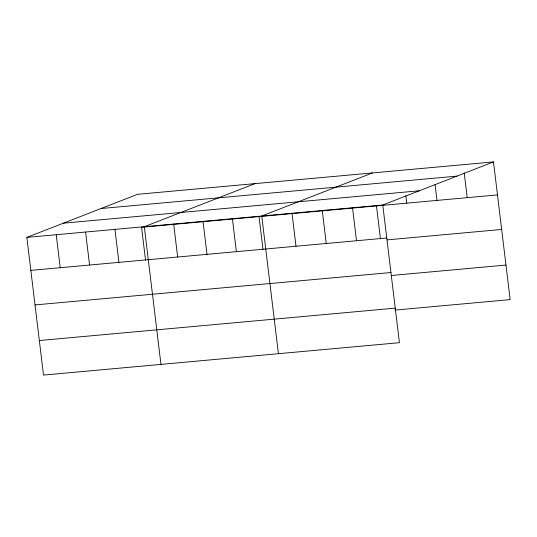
<?xml version="1.0" encoding="UTF-8"?>
<svg xmlns="http://www.w3.org/2000/svg" width="537" height="537" viewBox="0 0 537 537"><rect width="100%" height="100%" fill="white"/><g stroke="black" fill="none" stroke-linecap="round" stroke-linejoin="round"><path stroke-width="0.81" d="M493.49 161.919L382.767 205L399.427 342.687L43.51 375.081L26.85 237.394L137.573 194.313L493.49 161.919L510.15 299.606L394.863 310.097M255.028 183.62L144.299 226.701L160.966 364.388M372.477 172.934L261.754 216.015L278.414 353.702M101.037 208.531L456.947 176.136M63.386 223.177L419.303 190.783M26.85 237.394L382.767 205M497.477 194.904L141.567 227.299L145.547 260.203M30.844 270.38L386.754 237.985M387.19 239.871L501.659 229.453M35.026 304.929L390.936 272.534M391.5 275.474L505.968 265.056M39.329 340.532L395.245 308.137M464.23 172.921L467.224 197.656M435.077 184.741L436.977 200.408M405.824 195.743L406.724 203.161M376.471 205.913L380.451 238.824M352.514 207.752L356.501 240.737M322.26 210.504L326.248 243.489M292.007 213.263L296.001 246.241M259.015 216.606L262.996 249.51M232.393 218.687L236.381 251.672M203.026 221.358L207.02 254.343M173.666 224.03L177.653 257.015M114.938 229.373L118.932 262.358M85.578 232.051L89.565 265.03M56.21 234.723L60.204 267.701"/></g></svg>
